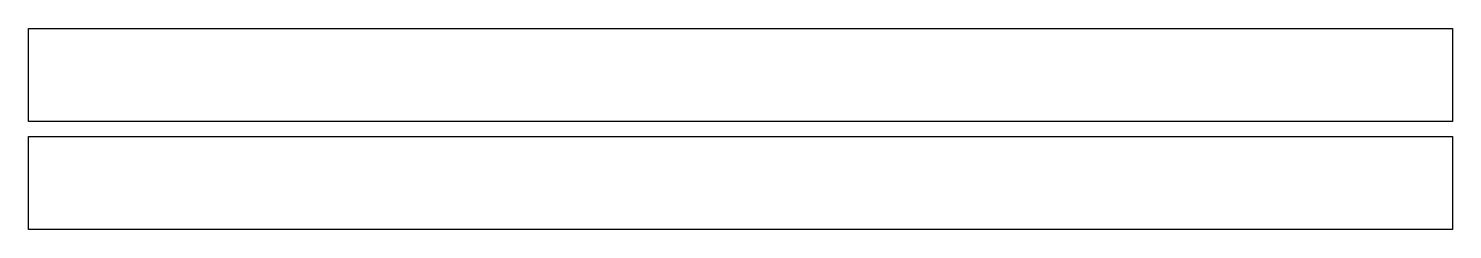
# Model space of a CAD drawing. Header units: millimetres. Extents: x -146 to 146, y -32 to 10.
import ezdxf

# ---------------------------------------------------------------- set-up
doc = ezdxf.new("R2010")
doc.units = ezdxf.units.MM
doc.layers.get('0').update_dxf_attribs({"linetype": 'CONTINUOUS'})

msp = doc.modelspace()

# ---------------------------------------------------------------- linework, layer by layer
for points in [[(145.5185, -9.525), (-145.5185, -9.525), (-145.5185, 9.525), (145.5185, 9.525)], [(145.5185, -12.525), (145.5185, -31.575), (-145.5185, -31.575), (-145.5185, -12.525)]]:
    msp.add_lwpolyline(points, close=True)

doc.saveas('drawing.dxf')
